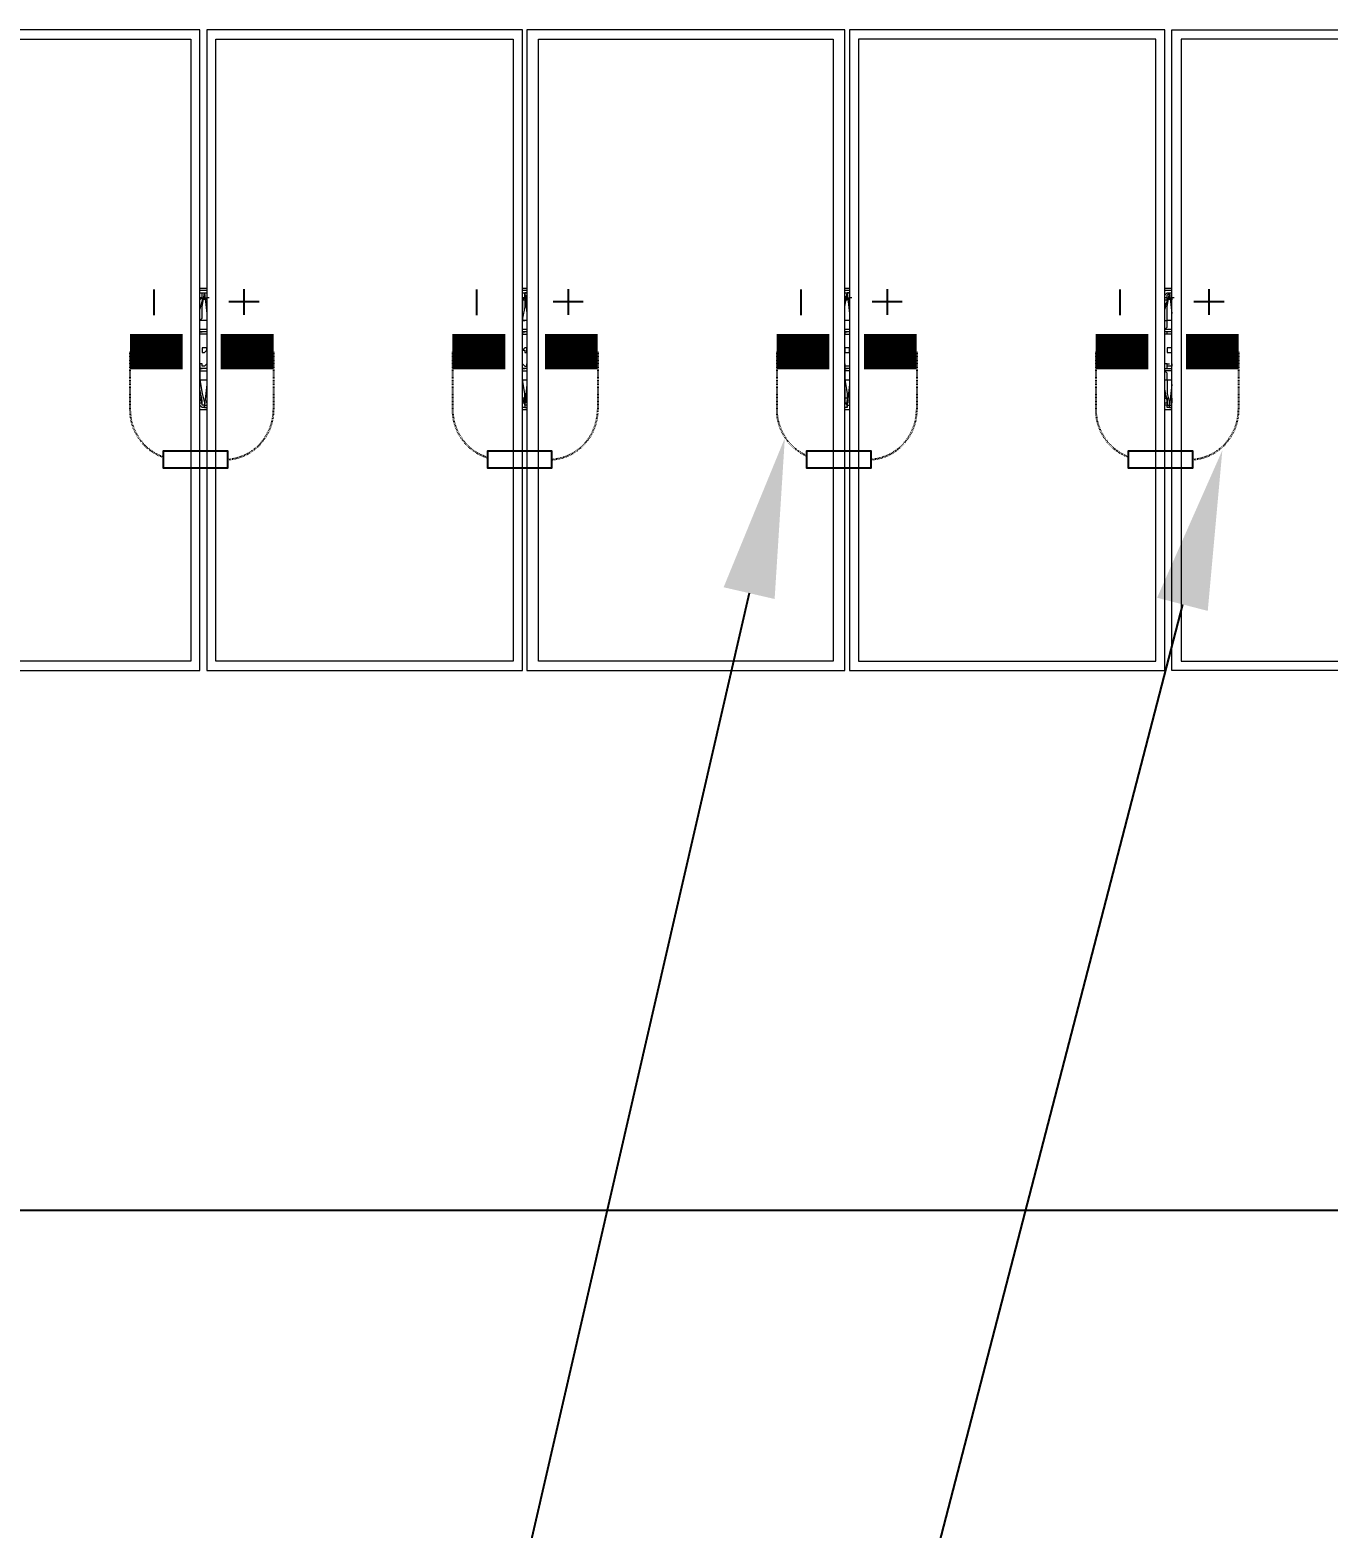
# Model space of a CAD drawing. Header units: feet. Extents: x -13743 to 68376, y -48 to 67763.
# Drawn here: x 5719.9 to 5903.5, y 9239.9 to 9451.6 of the extents above; entities that cross this region are included whole.
import ezdxf
from ezdxf import colors
from ezdxf.entities.mleader import LeaderData, LeaderLine
from ezdxf.lldxf.tags import DXFTag
from ezdxf.math import Vec2, Vec3

# ---------------------------------------------------------------- set-up
doc = ezdxf.new("R2010")
doc.units = ezdxf.units.FT
doc.header["$MEASUREMENT"] = 0
doc.linetypes.add('HIDDEN', pattern=[0.375, 0.25, -0.125])
for name, color, linetype in [('E-DC HARNESS-NEG', 170, 'DC HARNESS CABLE'), ('E-HARN-COMP', 8, 'Continuous'), ('E-TRNK-CABL-NEG', 6, 'HIDDEN'), ('E-TRUNK-CABLE-POS', 6, 'HIDDEN'), ('G-ANNO-TEXT', 1, 'Continuous'), ('Polarity-Text', 7, 'Continuous')]:
    doc.layers.add(name, color=color, linetype=linetype)
doc.styles.add('NEI-A', font='arial.ttf')
doc.styles.get("Standard").update_dxf_attribs({"font": 'arial.ttf'})
tags = doc.linetypes.add('DC HARNESS CABLE', pattern='A,0.5,-0.2,["DH",Standard,S=0.1,R=0,X=-0.1,Y=-0.05],-0.2', length=0.9).pattern_tags.tags
tags[6] = DXFTag(74, 10)

# ---------------------------------------------------------------- blocks, each defined once
blk = doc.blocks.new('A$C4742fff2')
at = {"lineweight": 5}
for points in [[(18.0426, 0.4666), (17.8126, 0.4666), (17.8126, 0), (18.0426, 0)], [(17.8193, 0.46), (18.0359, 0.46), (18.0359, 0.0067), (17.8193, 0.0067)], [(18.2776, 0.4666), (18.0476, 0.4666), (18.0476, 0), (18.2776, 0)], [(18.0543, 0.46), (18.2709, 0.46), (18.2709, 0.0067), (18.0543, 0.0067)], [(18.2809, 0), (18.5126, 0), (18.5126, 0.4666), (18.2809, 0.4666)], [(18.2893, 0.46), (18.5042, 0.46), (18.5042, 0.0067), (18.2893, 0.0067)], [(18.5159, 0), (18.7459, 0), (18.7459, 0.4666), (18.5159, 0.4666)], [(18.7392, 0.0067), (18.7392, 0.46), (18.5226, 0.46), (18.5226, 0.0067)], [(18.9809, 0), (18.7509, 0), (18.7509, 0.4666), (18.9809, 0.4666)], [(18.9742, 0.0067), (18.9742, 0.46), (18.7576, 0.46), (18.7576, 0.0067)], [(18.0459, 0.235), (18.0443, 0.235), (18.0443, 0.2317), (18.0459, 0.2317), (18.0476, 0.2333), (18.0476, 0.235)], [(18.2809, 0.235), (18.2793, 0.235), (18.2776, 0.2333), (18.2793, 0.2333), (18.2793, 0.2317), (18.2809, 0.2317), (18.2809, 0.2333)], [(18.5142, 0.235), (18.5126, 0.235), (18.5126, 0.2317), (18.5159, 0.2317), (18.5159, 0.2333), (18.5159, 0.235)], [(18.7492, 0.235), (18.7476, 0.235), (18.7476, 0.2317), (18.7509, 0.2317), (18.7509, 0.2333), (18.7509, 0.235)]]:
    blk.add_lwpolyline(points, close=True, dxfattribs=at)
for points in [[(18.0476, 0.2783), (18.0426, 0.2783)], [(18.0426, 0.27), (18.0443, 0.2717), (18.0443, 0.275), (18.0459, 0.275), (18.0476, 0.275)], [(18.0443, 0.255), (18.0426, 0.255), (18.0443, 0.2567), (18.0443, 0.265), (18.0459, 0.275)], [(18.0459, 0.27), (18.0459, 0.2733)], [(18.2809, 0.2783), (18.2776, 0.2783)], [(18.2776, 0.27), (18.2793, 0.2717), (18.2793, 0.275), (18.2809, 0.275), (18.2793, 0.275), (18.2793, 0.265), (18.2776, 0.2567), (18.2776, 0.255), (18.2793, 0.255)], [(18.2809, 0.27), (18.2809, 0.2733)], [(18.5159, 0.2783), (18.5126, 0.2783)], [(18.5142, 0.255), (18.5126, 0.255), (18.5126, 0.265), (18.5142, 0.275), (18.5159, 0.275), (18.5142, 0.275), (18.5142, 0.2733), (18.5126, 0.2717), (18.5126, 0.27)], [(18.5142, 0.27), (18.5142, 0.2733)], [(18.7509, 0.2783), (18.7459, 0.2783)], [(18.7459, 0.255), (18.7476, 0.255), (18.7476, 0.265), (18.7492, 0.275)], [(18.7476, 0.27), (18.7476, 0.2733), (18.7492, 0.275), (18.7509, 0.275)], [(18.7492, 0.27), (18.7492, 0.2733)], [(18.0443, 0.2483), (18.0426, 0.2483), (18.0426, 0.255)], [(18.2793, 0.2483), (18.2776, 0.2483), (18.2776, 0.255)], [(18.5142, 0.2483), (18.5126, 0.2483), (18.5126, 0.255)], [(18.7492, 0.2483), (18.7476, 0.2483), (18.7459, 0.2483), (18.7476, 0.25), (18.7476, 0.255)], [(18.0476, 0.2483), (18.0426, 0.2483)], [(18.0476, 0.2467), (18.0426, 0.2467), (18.0443, 0.2467)], [(18.0476, 0.245), (18.0443, 0.245), (18.0426, 0.245), (18.0426, 0.2467)], [(18.2809, 0.2483), (18.2776, 0.2483)], [(18.2809, 0.2467), (18.2776, 0.2467), (18.2793, 0.2467)], [(18.2776, 0.2467), (18.2776, 0.245), (18.2809, 0.245)], [(18.5159, 0.2483), (18.5126, 0.2483)], [(18.5159, 0.2467), (18.5126, 0.2467), (18.5142, 0.2467)], [(18.5126, 0.2467), (18.5126, 0.245), (18.5159, 0.245)], [(18.7509, 0.2483), (18.7459, 0.2483)], [(18.7509, 0.2467), (18.7476, 0.2467), (18.7459, 0.2467)], [(18.7509, 0.245), (18.7476, 0.245), (18.7459, 0.245)], [(18.7476, 0.245), (18.7476, 0.2467)], [(18.0476, 0.2233), (18.0459, 0.2217), (18.0443, 0.2217), (18.0443, 0.2233), (18.0426, 0.2233), (18.0426, 0.22), (18.0426, 0.2183), (18.0426, 0.2117), (18.0443, 0.2017), (18.0459, 0.195), (18.0459, 0.1933), (18.0476, 0.1933)], [(18.0476, 0.22), (18.0426, 0.22), (18.0443, 0.22)], [(18.0426, 0.2183), (18.0476, 0.2183)], [(18.2793, 0.1933), (18.2793, 0.2017), (18.2776, 0.2117), (18.2776, 0.2183), (18.2776, 0.22), (18.2776, 0.2233), (18.2793, 0.2217), (18.2809, 0.2217), (18.2809, 0.2233)], [(18.2809, 0.22), (18.2776, 0.22), (18.2793, 0.22)], [(18.2776, 0.2183), (18.2809, 0.2183)], [(18.5159, 0.2233), (18.5159, 0.2217), (18.5126, 0.2217), (18.5126, 0.2233), (18.5126, 0.22), (18.5126, 0.2183)], [(18.5159, 0.22), (18.5126, 0.22), (18.5142, 0.22)], [(18.5159, 0.2183), (18.5126, 0.2183), (18.5126, 0.2117), (18.5142, 0.2017), (18.5142, 0.1933), (18.5159, 0.1933)], [(18.7509, 0.2233), (18.7509, 0.2217), (18.7476, 0.2217), (18.7476, 0.2233), (18.7459, 0.2233)], [(18.7476, 0.2117), (18.7476, 0.2167), (18.7459, 0.2183), (18.7459, 0.22), (18.7476, 0.22), (18.7509, 0.22)], [(18.7509, 0.2183), (18.7476, 0.2183), (18.7459, 0.2183)], [(18.7476, 0.22), (18.7476, 0.2233), (18.7492, 0.2233)], [(18.7459, 0.2117), (18.7476, 0.2117), (18.7476, 0.2017), (18.7492, 0.195), (18.7492, 0.1933), (18.7509, 0.1933)], [(18.0459, 0.1917), (18.0459, 0.1933), (18.0443, 0.1933), (18.0443, 0.195), (18.0426, 0.1983)], [(18.0459, 0.1967), (18.0459, 0.1933), (18.0459, 0.1917), (18.0476, 0.1917)], [(18.2776, 0.1983), (18.2793, 0.195), (18.2793, 0.1917), (18.2809, 0.1917)], [(18.2809, 0.1967), (18.2809, 0.1933), (18.2793, 0.1933), (18.2793, 0.1917)], [(18.5126, 0.1983), (18.5126, 0.195), (18.5142, 0.1933), (18.5142, 0.1917), (18.5142, 0.1933), (18.5142, 0.1967)], [(18.7476, 0.1983), (18.7476, 0.1933), (18.7492, 0.1933), (18.7492, 0.1917), (18.7492, 0.1933), (18.7492, 0.1967)], [(18.0476, 0.19), (18.0426, 0.19)], [(18.2809, 0.19), (18.2776, 0.19)], [(18.5159, 0.19), (18.5126, 0.19)], [(18.7509, 0.19), (18.7459, 0.19)], [(18.7492, 0.1917), (18.7509, 0.1917)]]:
    blk.add_lwpolyline(points, dxfattribs=at)
at = {"color": 8, "lineweight": 5, "true_color": 0x808080}
for points in [[(18.0476, 0.2767), (18.0426, 0.2767)], [(18.0426, 0.2733), (18.0426, 0.275), (18.0459, 0.275), (18.0476, 0.26)], [(18.0459, 0.2733), (18.0459, 0.2733)], [(18.2809, 0.2767), (18.2776, 0.2767)], [(18.2776, 0.2733), (18.2776, 0.275), (18.2793, 0.275), (18.2809, 0.26)], [(18.2809, 0.2733), (18.2809, 0.2733)], [(18.5159, 0.2767), (18.5126, 0.2767)], [(18.5126, 0.2733), (18.5126, 0.275), (18.5142, 0.275), (18.5159, 0.26)], [(18.5142, 0.2733), (18.5142, 0.2733)], [(18.7509, 0.2767), (18.7459, 0.2767)], [(18.7459, 0.2733), (18.7476, 0.275), (18.7492, 0.275), (18.7509, 0.26)], [(18.7492, 0.2733), (18.7492, 0.2733)], [(18.0426, 0.2717), (18.0443, 0.2717), (18.0443, 0.27), (18.0426, 0.2633)], [(18.0426, 0.2667), (18.0426, 0.27)], [(18.0476, 0.2717), (18.0476, 0.27), (18.0476, 0.2717), (18.0493, 0.2717)], [(18.2776, 0.2717), (18.2793, 0.2717), (18.2776, 0.27), (18.2776, 0.2633)], [(18.2776, 0.2667), (18.2776, 0.27), (18.2793, 0.27)], [(18.2826, 0.2717), (18.2826, 0.2717)], [(18.5126, 0.2633), (18.5126, 0.2717), (18.5142, 0.2717)], [(18.5126, 0.2667), (18.5126, 0.27), (18.5142, 0.27)], [(18.5159, 0.2717), (18.5159, 0.27), (18.5159, 0.2717), (18.5176, 0.2717)], [(18.7459, 0.2717), (18.7476, 0.2717), (18.7476, 0.27), (18.7459, 0.2633)], [(18.7459, 0.27), (18.7476, 0.27), (18.7476, 0.2683), (18.7459, 0.2667)], [(18.7509, 0.2717), (18.7509, 0.27), (18.7509, 0.2717), (18.7526, 0.2717)], [(18.0476, 0.255), (18.0426, 0.255)], [(18.2809, 0.255), (18.2776, 0.255)], [(18.5159, 0.255), (18.5126, 0.255)], [(18.7509, 0.255), (18.7476, 0.255)], [(18.0426, 0.2117), (18.0476, 0.2117)], [(18.0476, 0.2083), (18.0459, 0.1933)], [(18.2776, 0.2117), (18.2809, 0.2117)], [(18.2809, 0.2083), (18.2793, 0.1933)], [(18.5126, 0.2117), (18.5159, 0.2117)], [(18.5159, 0.2083), (18.5142, 0.1933)], [(18.7476, 0.2117), (18.7509, 0.2117)], [(18.7509, 0.2083), (18.7492, 0.1933)], [(18.0426, 0.195), (18.0443, 0.195), (18.0443, 0.1967), (18.0426, 0.205)], [(18.0443, 0.1983), (18.0426, 0.1983), (18.0426, 0.2)], [(18.0476, 0.1983), (18.0476, 0.195), (18.0476, 0.1967)], [(18.2776, 0.195), (18.2793, 0.195), (18.2776, 0.1967), (18.2776, 0.205)], [(18.2793, 0.1983), (18.2776, 0.1983), (18.2776, 0.2)], [(18.2809, 0.1967), (18.2809, 0.195), (18.2809, 0.1983)], [(18.5126, 0.205), (18.5126, 0.195), (18.5142, 0.195)], [(18.5142, 0.1983), (18.5126, 0.1983), (18.5126, 0.2)], [(18.5159, 0.1983), (18.5159, 0.195), (18.5159, 0.1967)], [(18.7459, 0.195), (18.7476, 0.195), (18.7476, 0.1967), (18.7459, 0.205)], [(18.7459, 0.1983), (18.7476, 0.1983), (18.7459, 0.2)], [(18.7509, 0.1983), (18.7509, 0.195), (18.7509, 0.1967)], [(18.0459, 0.1917), (18.0443, 0.1917), (18.0426, 0.1933)], [(18.0476, 0.19), (18.0426, 0.19)], [(18.0459, 0.1933), (18.0459, 0.1933)], [(18.2793, 0.1917), (18.2776, 0.1917), (18.2776, 0.1933)], [(18.2809, 0.19), (18.2776, 0.19)], [(18.2809, 0.195), (18.2809, 0.195)], [(18.2809, 0.1933), (18.2809, 0.1933)], [(18.5142, 0.1917), (18.5126, 0.1917), (18.5126, 0.1933)], [(18.5159, 0.19), (18.5126, 0.19)], [(18.5142, 0.1933), (18.5142, 0.1933)], [(18.7492, 0.1917), (18.7476, 0.1917), (18.7476, 0.1933), (18.7459, 0.1933)], [(18.7509, 0.19), (18.7459, 0.19)], [(18.7492, 0.1933), (18.7492, 0.1933)]]:
    blk.add_lwpolyline(points, dxfattribs=at)
blk.add_lwpolyline([(18.2809, 0.2717), (18.2809, 0.27)], close=True, dxfattribs=at)

msp = doc.modelspace()

# ---------------------------------------------------------------- linework, layer by layer
at = {"layer": 'E-DC HARNESS-NEG', "ltscale": 0.5}
msp.add_lwpolyline([(6048.78, 9284.74), (4177.99, 9284.73)], dxfattribs=at)
at = {"layer": 'E-HARN-COMP', "const_width": 5}
for points in [[(5734.08, 9406.14), (5741.54, 9406.14)], [(5746.93, 9406.14), (5754.39, 9406.14)], [(5779.69, 9406.14), (5787.15, 9406.14)], [(5792.78, 9406.14), (5800.24, 9406.14)], [(5825.54, 9406.14), (5832.99, 9406.14)], [(5837.9, 9406.14), (5845.35, 9406.14)], [(5870.66, 9406.14), (5878.11, 9406.14)], [(5883.4, 9406.14), (5890.85, 9406.14)]]:
    msp.add_lwpolyline(points, dxfattribs=at)
at = {"layer": 'E-HARN-COMP'}
for points in [[(5743.35, 9392.06), (5738.79, 9392.06), (5738.79, 9389.73), (5743.35, 9389.73)], [(5743.35, 9389.73), (5747.92, 9389.73), (5747.92, 9392.06), (5743.35, 9392.06)], [(5789.2, 9392.06), (5784.64, 9392.06), (5784.64, 9389.73), (5789.2, 9389.73)], [(5789.2, 9389.73), (5793.76, 9389.73), (5793.76, 9392.06), (5789.2, 9392.06)], [(5834.32, 9392.06), (5829.75, 9392.06), (5829.75, 9389.73), (5834.32, 9389.73)], [(5834.32, 9389.73), (5838.88, 9389.73), (5838.88, 9392.06), (5834.32, 9392.06)], [(5879.82, 9392.06), (5875.25, 9392.06), (5875.25, 9389.73), (5879.82, 9389.73)], [(5879.82, 9389.73), (5884.38, 9389.73), (5884.38, 9392.06), (5879.82, 9392.06)]]:
    msp.add_lwpolyline(points, dxfattribs=at)
at = {"layer": 'E-TRNK-CABL-NEG', "ltscale": 0.1}
for points in [[(5734.08, 9406.14), (5734.08, 9397.91, 0.318747), (5738.79, 9391.27, 0.318747)], [(5779.69, 9406.14), (5779.69, 9397.91, 0.328669), (5784.64, 9391.2, 0.328669)], [(5825.54, 9406.14), (5825.54, 9397.91, 0.298097), (5829.75, 9391.47, 0.298097)], [(5870.66, 9406.14), (5870.66, 9397.91, 0.314202), (5875.25, 9391.31, 0.314202)]]:
    msp.add_lwpolyline(points, format="xyb", dxfattribs=at)
at = {"layer": 'E-TRUNK-CABLE-POS', "ltscale": 0.1}
for points in [[(5754.39, 9406.14), (5754.39, 9397.91, -0.391396), (5747.92, 9390.9, -0.391396)], [(5800.24, 9406.14), (5800.24, 9397.91, -0.391396), (5793.76, 9390.9, -0.391396)], [(5845.35, 9406.14), (5845.35, 9397.91, -0.391396), (5838.88, 9390.9, -0.391396)], [(5890.85, 9406.14), (5890.85, 9397.91, -0.391396), (5884.38, 9390.9, -0.391396)]]:
    msp.add_lwpolyline(points, format="xyb", dxfattribs=at)
at = {"layer": 'Polarity-Text'}
for p, q in [((5737.48, 9414.92), (5737.48, 9411.3)), ((5750.19, 9414.99), (5750.19, 9411.37)), ((5783.09, 9414.92), (5783.09, 9411.3)), ((5796.04, 9414.99), (5796.04, 9411.37)), ((5828.94, 9414.92), (5828.94, 9411.3)), ((5841.16, 9414.99), (5841.16, 9411.37)), ((5874.05, 9414.92), (5874.05, 9411.3)), ((5886.66, 9414.99), (5886.66, 9411.37)), ((5752.33, 9413.18), (5748.06, 9413.18)), ((5798.18, 9413.18), (5793.91, 9413.18)), ((5843.3, 9413.18), (5839.02, 9413.18)), ((5888.8, 9413.18), (5884.52, 9413.18))]:
    msp.add_line(p, q, dxfattribs=at)

# ---------------------------------------------------------------- next in the draw order: leaders
at = {"layer": 'G-ANNO-TEXT'}
ml = msp.add_multileader_mtext('Standard', dxfattribs=at)
ml.set_content('(TYP.) (+) MODULE LEAD', color=256, style='NEI-A')
ml.set_leader_properties()
ml.build(insert=Vec2(0, 0))
ml.multileader.update_dxf_attribs({"dogleg_length": 0.36, "arrow_head_size": 22.51})
ctx = ml.context
ctx.base_point, ctx.char_height, ctx.arrow_head_size, ctx.landing_gap_size, ctx.plane_origin = Vec3(5381.47, 9058.02, -22.9), 20, 22.51, 23.05, Vec3(12409.93, 3430.25, -22.9)
ctx.text_align_type = 2
notes = []
notes.append((ctx, [(1, (1, 1, 0), (5801.93, 9058.02, -22.9), (-1, 0), 46.1, [(1, [(5888.56, 9392.22, -22.9)], 0, [])])]))
ctx.mtext.insert, ctx.mtext.width, ctx.mtext.alignment, ctx.mtext.flow_direction = Vec3(5732.79, 9070.96, -22.9), 331.22, 3, 5
ctx.mtext.has_bg_fill, ctx.mtext.bg_color, ctx.mtext.bg_scale_factor, ctx.mtext.bg_transparency, ctx.mtext.use_window_bg_color = 1, -1073741824, 1.5, 0, 1
for ctx, leaders in notes:
    for number, flags, end, landing, length, lines in leaders:
        leader = LeaderData()
        leader.index, (leader.has_last_leader_line, leader.has_dogleg_vector, leader.attachment_direction) = number, flags
        leader.last_leader_point, leader.dogleg_vector, leader.dogleg_length = Vec3(end), Vec3(landing), length
        for number, points, colour, breaks in lines:
            line = LeaderLine()
            line.index, line.vertices, line.color, line.breaks = number, Vec3.list(points), colors.encode_raw_color(colour), breaks
            leader.lines.append(line)
        ctx.leaders.append(leader)

# ---------------------------------------------------------------- next in the draw order: leaders
ml = msp.add_multileader_mtext('Standard', dxfattribs=at)
ml.set_content('(TYP.) (-) MODULE LEAD', color=256, style='NEI-A')
ml.set_leader_properties()
ml.build(insert=Vec2(0, 0))
ml.multileader.update_dxf_attribs({"dogleg_length": 0.36, "arrow_head_size": 22.51})
ctx = ml.context
ctx.base_point, ctx.char_height, ctx.arrow_head_size, ctx.landing_gap_size, ctx.plane_origin = Vec3(5353.11, 9132.82, -22.9), 20, 22.51, 23.05, Vec3(12348.98, 3438.2, -22.9)
ctx.text_align_type = 2
notes = []
notes.append((ctx, [(1, (1, 1, 0), (5766.56, 9132.82, -22.9), (-1, 0), 46.1, [(1, [(5826.69, 9393.95, -22.9)], 0, [])])]))
ctx.mtext.insert, ctx.mtext.width, ctx.mtext.alignment, ctx.mtext.flow_direction = Vec3(5697.41, 9145.76, -22.9), 401.7571, 3, 5
ctx.mtext.has_bg_fill, ctx.mtext.bg_color, ctx.mtext.bg_scale_factor, ctx.mtext.bg_transparency, ctx.mtext.use_window_bg_color = 1, -1073741824, 1.5, 0, 1
for ctx, leaders in notes:
    for number, flags, end, landing, length, lines in leaders:
        leader = LeaderData()
        leader.index, (leader.has_last_leader_line, leader.has_dogleg_vector, leader.attachment_direction) = number, flags
        leader.last_leader_point, leader.dogleg_vector, leader.dogleg_length = Vec3(end), Vec3(landing), length
        for number, points, colour, breaks in lines:
            line = LeaderLine()
            line.index, line.vertices, line.color, line.breaks = number, Vec3.list(points), colors.encode_raw_color(colour), breaks
            leader.lines.append(line)
        ctx.leaders.append(leader)

# ---------------------------------------------------------------- next in the draw order: block references
at = {"xscale": 194.04614304, "yscale": 194.04614304, "zscale": 194.04614304}
msp.add_blockref('A$C4742fff2', (2242.87, 9361.08), dxfattribs=at)

doc.saveas('drawing.dxf')
